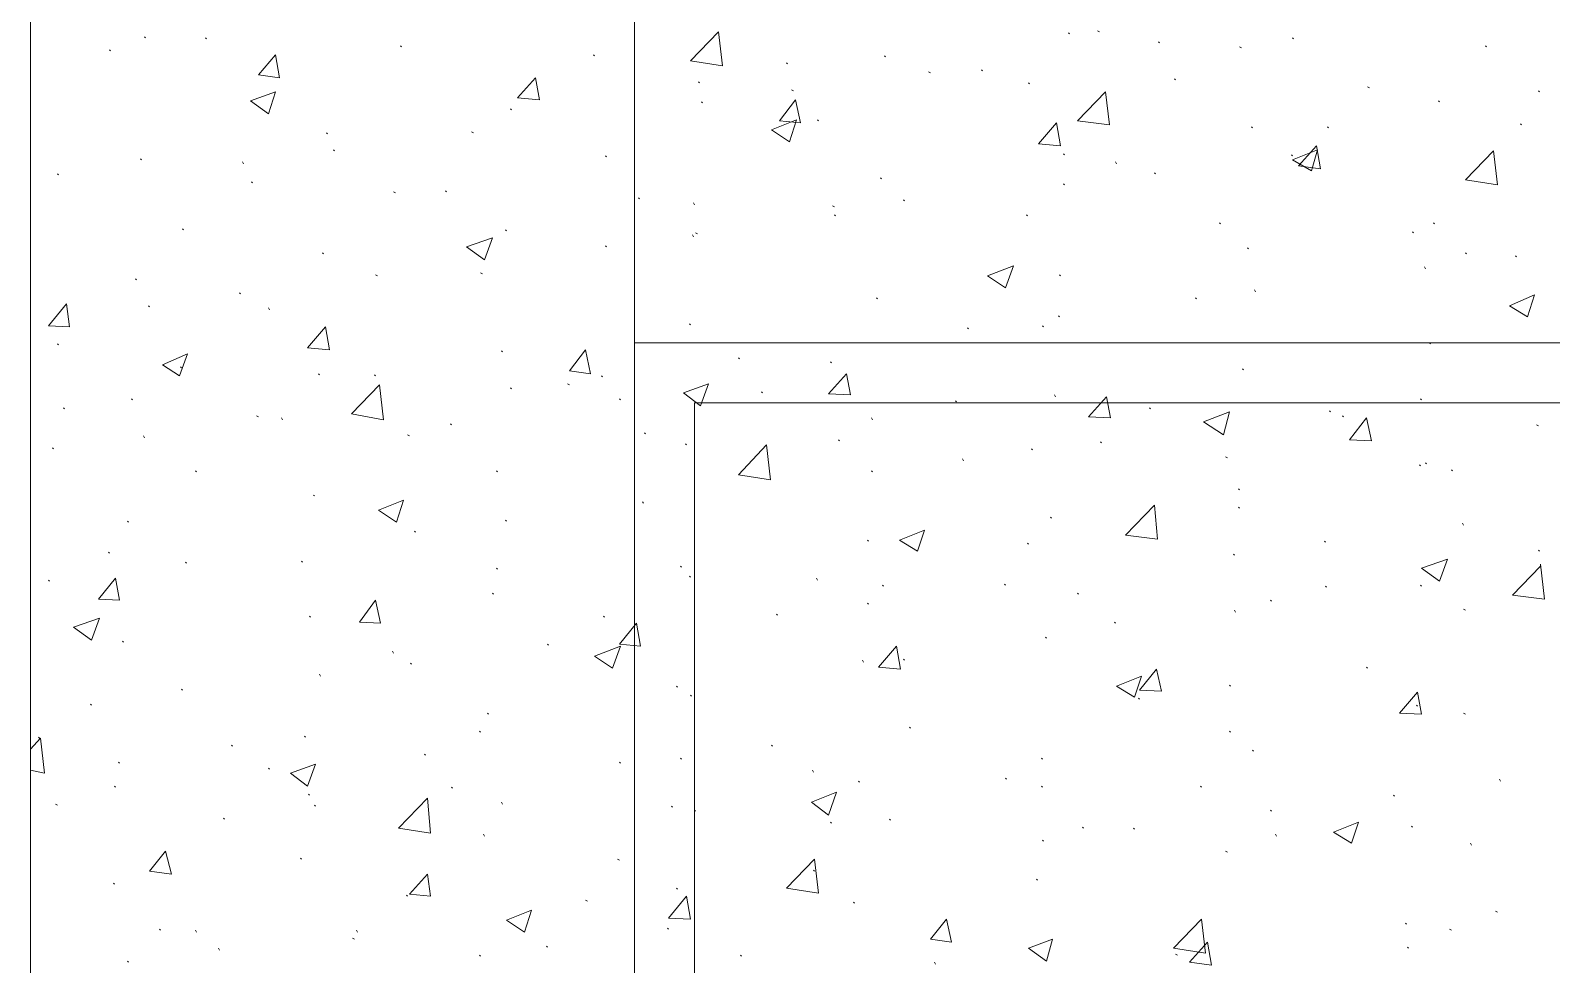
# Model space of a CAD drawing. Header units: millimetres. Extents: x 2928 to 3112, y 1220 to 1280.
# Drawn here: x 2940.98 to 2943.515, y 1246.81 to 1248.366 of the extents above; entities that cross this region are included whole.
import ezdxf

# ---------------------------------------------------------------- set-up
doc = ezdxf.new("R2010")
doc.units = ezdxf.units.MM

msp = doc.modelspace()

# ---------------------------------------------------------------- linework, layer by layer
at = {"color": 253, "linetype": 'Continuous', "lineweight": 5, "true_color": 0x9a9a9a}
for points in [[(2940.97965, 1262.56226), (2981.54689, 1262.56226), (2981.54689, 1240.79028), (2940.97965, 1240.79028)], [(2941.98633, 1261.55224), (2980.53854, 1261.55224), (2980.53854, 1241.8003), (2941.98633, 1241.8003)]]:
    msp.add_lwpolyline(points, close=True, dxfattribs=at)
for points in [[(2961.2116, 1241.9003), (2942.08633, 1241.9003), (2942.08633, 1247.74538), (2950.25144, 1247.74538), (2950.25144, 1256.61384), (2942.08633, 1256.61384), (2942.08633, 1261.45224), (2961.2116, 1261.45224), (2961.2116, 1249.1904)], [(2941.98633, 1247.84538), (2950.14978, 1247.84538), (2950.14978, 1256.51384), (2941.98633, 1256.51384)]]:
    msp.add_lwpolyline(points, dxfattribs=at)
at = {"color": 92, "linetype": 'Continuous', "lineweight": 13, "true_color": 0x00b800}
for points in [[(2941.17132, 1248.35372), (2941.16965, 1248.35539), (2941.16965, 1248.35539)], [(2941.27298, 1248.35206), (2941.27132, 1248.35372), (2941.27132, 1248.35372)], [(2942.07966, 1248.31539), (2942.12633, 1248.36372), (2942.12633, 1248.36372)], [(2942.133, 1248.30706), (2942.12633, 1248.36372), (2942.12633, 1248.36372)], [(2942.71134, 1248.36039), (2942.70967, 1248.36206), (2942.70967, 1248.36206)], [(2942.76134, 1248.36372), (2942.758, 1248.36539), (2942.758, 1248.36539)], [(2943.08468, 1248.35206), (2943.08301, 1248.35372), (2943.08301, 1248.35372)], [(2941.11298, 1248.33206), (2941.11131, 1248.33372), (2941.11131, 1248.33372)], [(2941.59799, 1248.33872), (2941.59632, 1248.34039), (2941.59632, 1248.34039)], [(2942.86134, 1248.34539), (2942.85967, 1248.34706), (2942.85967, 1248.34706)], [(2942.99801, 1248.33706), (2942.99467, 1248.33872), (2942.99467, 1248.33872)], [(2943.40635, 1248.33872), (2943.40468, 1248.34039), (2943.40468, 1248.34039)], [(2941.35965, 1248.29205), (2941.38798, 1248.32539), (2941.38798, 1248.32539)], [(2941.39465, 1248.28705), (2941.38798, 1248.32539), (2941.38798, 1248.32539)], [(2941.91966, 1248.32372), (2941.91799, 1248.32539), (2941.91799, 1248.32539)], [(2942.07966, 1248.31539), (2942.133, 1248.30706), (2942.133, 1248.30706)], [(2942.24133, 1248.31039), (2942.23966, 1248.31206), (2942.23966, 1248.31206)], [(2942.40467, 1248.32206), (2942.403, 1248.32372), (2942.403, 1248.32372)], [(2941.35965, 1248.29205), (2941.39465, 1248.28705), (2941.39465, 1248.28705)], [(2941.79132, 1248.25372), (2941.82132, 1248.28705), (2941.82132, 1248.28705)], [(2941.82799, 1248.25039), (2941.82132, 1248.28705), (2941.82132, 1248.28705)], [(2942.09466, 1248.27872), (2942.09299, 1248.28039), (2942.09299, 1248.28039)], [(2942.47967, 1248.29539), (2942.47633, 1248.29706), (2942.47633, 1248.29706)], [(2942.56634, 1248.29872), (2942.56467, 1248.30039), (2942.56467, 1248.30039)], [(2942.64467, 1248.27705), (2942.643, 1248.27872), (2942.643, 1248.27872)], [(2942.88801, 1248.28372), (2942.88634, 1248.28539), (2942.88634, 1248.28539)], [(2941.34632, 1248.24872), (2941.38798, 1248.26372), (2941.38798, 1248.26372)], [(2941.37632, 1248.22705), (2941.38798, 1248.26372), (2941.38798, 1248.26372)], [(2941.79132, 1248.25372), (2941.82799, 1248.25039), (2941.82799, 1248.25039)], [(2942.25133, 1248.26539), (2942.248, 1248.26705), (2942.248, 1248.26705)], [(2942.72467, 1248.21539), (2942.77134, 1248.26372), (2942.77134, 1248.26372)], [(2942.778, 1248.20872), (2942.77134, 1248.26372), (2942.77134, 1248.26372)], [(2943.21134, 1248.27039), (2943.20801, 1248.27205), (2943.20801, 1248.27205)], [(2943.49468, 1248.26372), (2943.49301, 1248.26539), (2943.49301, 1248.26539)], [(2941.34632, 1248.24872), (2941.37632, 1248.22705), (2941.37632, 1248.22705)], [(2941.78132, 1248.23372), (2941.77966, 1248.23539), (2941.77966, 1248.23539)], [(2942.09966, 1248.24539), (2942.098, 1248.24705), (2942.098, 1248.24705)], [(2942.228, 1248.21539), (2942.25466, 1248.25039), (2942.25466, 1248.25039)], [(2942.263, 1248.21205), (2942.25466, 1248.25039), (2942.25466, 1248.25039)], [(2943.32801, 1248.24705), (2943.32635, 1248.24872), (2943.32635, 1248.24872)], [(2942.21466, 1248.20039), (2942.25633, 1248.21705), (2942.25633, 1248.21705)], [(2942.228, 1248.21539), (2942.263, 1248.21205), (2942.263, 1248.21205)], [(2942.24466, 1248.18039), (2942.25633, 1248.21705), (2942.25633, 1248.21705)], [(2942.293, 1248.21539), (2942.29133, 1248.21705), (2942.29133, 1248.21705)], [(2942.65967, 1248.17705), (2942.68967, 1248.21205), (2942.68967, 1248.21205)], [(2942.69634, 1248.17372), (2942.68967, 1248.21205), (2942.68967, 1248.21205)], [(2942.72467, 1248.21539), (2942.778, 1248.20872), (2942.778, 1248.20872)], [(2943.01634, 1248.20372), (2943.01467, 1248.20539), (2943.01467, 1248.20539)], [(2943.14301, 1248.20372), (2943.14134, 1248.20539), (2943.14134, 1248.20539)], [(2943.46468, 1248.20872), (2943.46301, 1248.21039), (2943.46301, 1248.21039)], [(2941.47465, 1248.19372), (2941.47299, 1248.19539), (2941.47299, 1248.19539)], [(2941.71799, 1248.19539), (2941.71466, 1248.19705), (2941.71466, 1248.19705)], [(2942.21466, 1248.20039), (2942.24466, 1248.18039), (2942.24466, 1248.18039)], [(2942.65967, 1248.17705), (2942.69634, 1248.17372), (2942.69634, 1248.17372)], [(2941.16465, 1248.15039), (2941.16298, 1248.15205), (2941.16298, 1248.15205)], [(2941.48632, 1248.16539), (2941.48465, 1248.16705), (2941.48465, 1248.16705)], [(2941.93966, 1248.15539), (2941.93799, 1248.15705), (2941.93799, 1248.15705)], [(2942.703, 1248.15872), (2942.70134, 1248.16039), (2942.70134, 1248.16039)], [(2943.08301, 1248.15705), (2943.08134, 1248.15872), (2943.08134, 1248.15872)], [(2943.08301, 1248.15039), (2943.12468, 1248.16705), (2943.12468, 1248.16705)], [(2943.09301, 1248.14039), (2943.12301, 1248.17372), (2943.12301, 1248.17372)], [(2943.11468, 1248.13205), (2943.12468, 1248.16705), (2943.12468, 1248.16705)], [(2943.12968, 1248.13539), (2943.12301, 1248.17372), (2943.12301, 1248.17372)], [(2943.37135, 1248.11705), (2943.41801, 1248.16539), (2943.41801, 1248.16539)], [(2943.42468, 1248.10872), (2943.41801, 1248.16539), (2943.41801, 1248.16539)], [(2941.02631, 1248.12539), (2941.02465, 1248.12705), (2941.02465, 1248.12705)], [(2941.33465, 1248.14372), (2941.33298, 1248.14705), (2941.33298, 1248.14705)], [(2942.78967, 1248.14372), (2942.788, 1248.14705), (2942.788, 1248.14705)], [(2942.85467, 1248.12705), (2942.85301, 1248.12872), (2942.85301, 1248.12872)], [(2943.08301, 1248.15039), (2943.11468, 1248.13205), (2943.11468, 1248.13205)], [(2943.09301, 1248.14039), (2943.12968, 1248.13539), (2943.12968, 1248.13539)], [(2941.34965, 1248.11205), (2941.34798, 1248.11372), (2941.34798, 1248.11372)], [(2942.398, 1248.11872), (2942.39633, 1248.12039), (2942.39633, 1248.12039)], [(2942.703, 1248.10872), (2942.70134, 1248.11039), (2942.70134, 1248.11039)], [(2943.37135, 1248.11705), (2943.42468, 1248.10872), (2943.42468, 1248.10872)], [(2941.58799, 1248.09539), (2941.58465, 1248.09705), (2941.58465, 1248.09705)], [(2941.67299, 1248.09705), (2941.67132, 1248.09872), (2941.67132, 1248.09872)], [(2941.99466, 1248.08539), (2941.99299, 1248.08705), (2941.99299, 1248.08705)], [(2942.08633, 1248.07539), (2942.08466, 1248.07872), (2942.08466, 1248.07872)], [(2942.43633, 1248.08205), (2942.43467, 1248.08372), (2942.43467, 1248.08372)], [(2942.31966, 1248.07205), (2942.31633, 1248.07372), (2942.31633, 1248.07372)], [(2942.32133, 1248.05705), (2942.31966, 1248.05872), (2942.31966, 1248.05872)], [(2942.64134, 1248.05705), (2942.63967, 1248.05872), (2942.63967, 1248.05872)], [(2941.23465, 1248.03372), (2941.23298, 1248.03538), (2941.23298, 1248.03538)], [(2941.77299, 1248.03205), (2941.77132, 1248.03372), (2941.77132, 1248.03372)], [(2942.08466, 1248.02205), (2942.08299, 1248.02538), (2942.08299, 1248.02538)], [(2942.09133, 1248.02705), (2942.08799, 1248.02872), (2942.08799, 1248.02872)], [(2942.96301, 1248.04372), (2942.96134, 1248.04538), (2942.96134, 1248.04538)], [(2943.28468, 1248.02872), (2943.28301, 1248.03038), (2943.28301, 1248.03038)], [(2943.31968, 1248.04372), (2943.31801, 1248.04538), (2943.31801, 1248.04538)], [(2941.70632, 1248.00538), (2941.74966, 1248.02038), (2941.74966, 1248.02038)], [(2941.70632, 1248.00538), (2941.73632, 1247.98372), (2941.73632, 1247.98372)], [(2941.73632, 1247.98372), (2941.74966, 1248.02038), (2941.74966, 1248.02038)], [(2941.93966, 1248.00538), (2941.93799, 1248.00705), (2941.93799, 1248.00705)], [(2943.00967, 1248.00205), (2943.00801, 1248.00372), (2943.00801, 1248.00372)], [(2941.46799, 1247.99372), (2941.46632, 1247.99538), (2941.46632, 1247.99538)], [(2942.57467, 1247.95705), (2942.618, 1247.97372), (2942.618, 1247.97372)], [(2942.60467, 1247.93705), (2942.618, 1247.97372), (2942.618, 1247.97372)], [(2943.37301, 1247.99372), (2943.37135, 1247.99538), (2943.37135, 1247.99538)], [(2943.45635, 1247.98872), (2943.45468, 1247.99038), (2943.45468, 1247.99038)], [(2941.15631, 1247.95038), (2941.15465, 1247.95205), (2941.15465, 1247.95205)], [(2941.55799, 1247.95705), (2941.55465, 1247.95872), (2941.55465, 1247.95872)], [(2941.73299, 1247.96038), (2941.72966, 1247.96205), (2941.72966, 1247.96205)], [(2942.57467, 1247.95705), (2942.60467, 1247.93705), (2942.60467, 1247.93705)], [(2942.69634, 1247.95705), (2942.69467, 1247.95872), (2942.69467, 1247.95872)], [(2943.30468, 1247.96872), (2943.30301, 1247.97205), (2943.30301, 1247.97205)], [(2941.32965, 1247.92705), (2941.32798, 1247.92872), (2941.32798, 1247.92872)], [(2943.02134, 1247.93038), (2943.01967, 1247.93372), (2943.01967, 1247.93372)], [(2943.44468, 1247.90705), (2943.48635, 1247.92538), (2943.48635, 1247.92538)], [(2943.47468, 1247.88872), (2943.48635, 1247.92538), (2943.48635, 1247.92538)], [(2941.00965, 1247.87372), (2941.03965, 1247.91038), (2941.03965, 1247.91038)], [(2941.04465, 1247.87205), (2941.03965, 1247.91038), (2941.03965, 1247.91038)], [(2941.17798, 1247.90538), (2941.17632, 1247.90705), (2941.17632, 1247.90705)], [(2941.37798, 1247.90038), (2941.37632, 1247.90372), (2941.37632, 1247.90372)], [(2942.39133, 1247.91872), (2942.38967, 1247.92038), (2942.38967, 1247.92038)], [(2942.92301, 1247.91872), (2942.92134, 1247.92038), (2942.92134, 1247.92038)], [(2943.44468, 1247.90705), (2943.47468, 1247.88872), (2943.47468, 1247.88872)], [(2941.00965, 1247.87372), (2941.04465, 1247.87205), (2941.04465, 1247.87205)], [(2941.44132, 1247.83705), (2941.47132, 1247.87205), (2941.47132, 1247.87205)], [(2941.47799, 1247.83372), (2941.47132, 1247.87205), (2941.47132, 1247.87205)], [(2942.07966, 1247.87538), (2942.07799, 1247.87705), (2942.07799, 1247.87705)], [(2942.668, 1247.87205), (2942.66634, 1247.87372), (2942.66634, 1247.87372)], [(2942.69467, 1247.88872), (2942.693, 1247.89038), (2942.693, 1247.89038)], [(2942.543, 1247.86872), (2942.54133, 1247.87038), (2942.54133, 1247.87038)], [(2941.02631, 1247.84205), (2941.02465, 1247.84372), (2941.02465, 1247.84372)], [(2941.19965, 1247.80871), (2941.24132, 1247.82705), (2941.24132, 1247.82705)], [(2941.22798, 1247.79038), (2941.24132, 1247.82705), (2941.24132, 1247.82705)], [(2941.44132, 1247.83705), (2941.47799, 1247.83372), (2941.47799, 1247.83372)], [(2941.76632, 1247.83038), (2941.76466, 1247.83205), (2941.76466, 1247.83205)], [(2941.87799, 1247.79871), (2941.90466, 1247.83372), (2941.90466, 1247.83372)], [(2941.91299, 1247.79371), (2941.90466, 1247.83372), (2941.90466, 1247.83372)], [(2943.31301, 1247.84372), (2943.31135, 1247.84538), (2943.31135, 1247.84538)], [(2941.19965, 1247.80871), (2941.22798, 1247.79038), (2941.22798, 1247.79038)], [(2941.23132, 1247.80371), (2941.22965, 1247.80538), (2941.22965, 1247.80538)], [(2941.87799, 1247.79871), (2941.91299, 1247.79371), (2941.91299, 1247.79371)], [(2942.16133, 1247.81871), (2942.15966, 1247.82038), (2942.15966, 1247.82038)], [(2942.31466, 1247.81205), (2942.313, 1247.81371), (2942.313, 1247.81371)], [(2943.00134, 1247.80038), (2942.99967, 1247.80205), (2942.99967, 1247.80205)], [(2941.46132, 1247.79205), (2941.45965, 1247.79371), (2941.45965, 1247.79371)], [(2941.51465, 1247.72705), (2941.56132, 1247.77538), (2941.56132, 1247.77538)], [(2941.55465, 1247.79038), (2941.55299, 1247.79205), (2941.55299, 1247.79205)], [(2941.56799, 1247.71705), (2941.56132, 1247.77538), (2941.56132, 1247.77538)], [(2941.78132, 1247.76871), (2941.77966, 1247.77038), (2941.77966, 1247.77038)], [(2941.87799, 1247.77538), (2941.87466, 1247.77705), (2941.87466, 1247.77705)], [(2941.93299, 1247.78871), (2941.93133, 1247.79038), (2941.93133, 1247.79038)], [(2942.06799, 1247.76205), (2942.10966, 1247.77705), (2942.10966, 1247.77705)], [(2942.09633, 1247.74038), (2942.10966, 1247.77705), (2942.10966, 1247.77705)], [(2942.30966, 1247.76038), (2942.33967, 1247.79371), (2942.33967, 1247.79371)], [(2942.34633, 1247.75871), (2942.33967, 1247.79371), (2942.33967, 1247.79371)], [(2941.14965, 1247.75038), (2941.14798, 1247.75205), (2941.14798, 1247.75205)], [(2941.96299, 1247.75038), (2941.96133, 1247.75205), (2941.96133, 1247.75205)], [(2942.06799, 1247.76205), (2942.09633, 1247.74038), (2942.09633, 1247.74038)], [(2942.19966, 1247.76205), (2942.198, 1247.76371), (2942.198, 1247.76371)], [(2942.30966, 1247.76038), (2942.34633, 1247.75871), (2942.34633, 1247.75871)], [(2942.523, 1247.74705), (2942.52133, 1247.74871), (2942.52133, 1247.74871)], [(2942.688, 1247.75538), (2942.68634, 1247.75871), (2942.68634, 1247.75871)], [(2942.743, 1247.72205), (2942.773, 1247.75538), (2942.773, 1247.75538)], [(2942.77967, 1247.72038), (2942.773, 1247.75538), (2942.773, 1247.75538)], [(2943.29801, 1247.75038), (2943.29635, 1247.75205), (2943.29635, 1247.75205)], [(2941.03631, 1247.73538), (2941.03465, 1247.73705), (2941.03465, 1247.73705)], [(2941.35965, 1247.72205), (2941.35632, 1247.72371), (2941.35632, 1247.72371)], [(2941.39965, 1247.71705), (2941.39799, 1247.72038), (2941.39799, 1247.72038)], [(2941.51465, 1247.72705), (2941.56799, 1247.71705), (2941.56799, 1247.71705)], [(2942.383, 1247.71705), (2942.38133, 1247.72038), (2942.38133, 1247.72038)], [(2942.743, 1247.72205), (2942.77967, 1247.72038), (2942.77967, 1247.72038)], [(2942.84634, 1247.73538), (2942.84467, 1247.73705), (2942.84467, 1247.73705)], [(2942.93467, 1247.71371), (2942.97801, 1247.73038), (2942.97801, 1247.73038)], [(2942.96801, 1247.69205), (2942.97801, 1247.73038), (2942.97801, 1247.73038)], [(2943.14634, 1247.73038), (2943.14468, 1247.73205), (2943.14468, 1247.73205)], [(2943.16801, 1247.72205), (2943.16634, 1247.72371), (2943.16634, 1247.72371)], [(2943.17801, 1247.68371), (2943.20634, 1247.72038), (2943.20634, 1247.72038)], [(2943.21468, 1247.68205), (2943.20634, 1247.72038), (2943.20634, 1247.72038)], [(2941.68132, 1247.70871), (2941.67966, 1247.71038), (2941.67966, 1247.71038)], [(2942.00466, 1247.69371), (2942.00299, 1247.69538), (2942.00299, 1247.69538)], [(2942.93467, 1247.71371), (2942.96801, 1247.69205), (2942.96801, 1247.69205)], [(2943.49301, 1247.70705), (2943.48968, 1247.70871), (2943.48968, 1247.70871)], [(2941.01798, 1247.66871), (2941.01631, 1247.67038), (2941.01631, 1247.67038)], [(2941.16965, 1247.68705), (2941.16798, 1247.69038), (2941.16798, 1247.69038)], [(2941.61132, 1247.69038), (2941.60799, 1247.69205), (2941.60799, 1247.69205)], [(2942.07299, 1247.67538), (2942.07133, 1247.67705), (2942.07133, 1247.67705)], [(2942.15966, 1247.62538), (2942.20633, 1247.67538), (2942.20633, 1247.67538)], [(2942.213, 1247.61705), (2942.20633, 1247.67538), (2942.20633, 1247.67538)], [(2942.328, 1247.68205), (2942.32633, 1247.68371), (2942.32633, 1247.68371)], [(2942.76467, 1247.67871), (2942.763, 1247.68038), (2942.763, 1247.68038)], [(2943.17801, 1247.68371), (2943.21468, 1247.68205), (2943.21468, 1247.68205)], [(2942.53467, 1247.64871), (2942.533, 1247.65205), (2942.533, 1247.65205)], [(2942.64967, 1247.66705), (2942.648, 1247.66871), (2942.648, 1247.66871)], [(2942.97467, 1247.65371), (2942.97134, 1247.65538), (2942.97134, 1247.65538)], [(2943.30635, 1247.64371), (2943.30468, 1247.64538), (2943.30468, 1247.64538)], [(2941.25632, 1247.63038), (2941.25465, 1247.63205), (2941.25465, 1247.63205)], [(2941.75799, 1247.63038), (2941.75632, 1247.63205), (2941.75632, 1247.63205)], [(2942.15966, 1247.62538), (2942.213, 1247.61705), (2942.213, 1247.61705)], [(2942.383, 1247.63038), (2942.38133, 1247.63205), (2942.38133, 1247.63205)], [(2943.29635, 1247.64038), (2943.29468, 1247.64205), (2943.29468, 1247.64205)], [(2943.34968, 1247.63205), (2943.34801, 1247.63371), (2943.34801, 1247.63371)], [(2942.99467, 1247.60038), (2942.99301, 1247.60205), (2942.99301, 1247.60205)], [(2941.45299, 1247.59038), (2941.45132, 1247.59204), (2941.45132, 1247.59204)], [(2941.55965, 1247.56704), (2941.60132, 1247.58371), (2941.60132, 1247.58371)], [(2941.58965, 1247.54704), (2941.60132, 1247.58371), (2941.60132, 1247.58371)], [(2942.00133, 1247.57871), (2941.99966, 1247.58038), (2941.99966, 1247.58038)], [(2942.80467, 1247.52538), (2942.85301, 1247.57538), (2942.85301, 1247.57538)], [(2942.85801, 1247.51871), (2942.85301, 1247.57538), (2942.85301, 1247.57538)], [(2942.99467, 1247.57038), (2942.99301, 1247.57204), (2942.99301, 1247.57204)], [(2941.14298, 1247.54704), (2941.14131, 1247.54871), (2941.14131, 1247.54871)], [(2941.55965, 1247.56704), (2941.58965, 1247.54704), (2941.58965, 1247.54704)], [(2941.77299, 1247.54871), (2941.77132, 1247.55038), (2941.77132, 1247.55038)], [(2942.68134, 1247.55371), (2942.67967, 1247.55538), (2942.67967, 1247.55538)], [(2943.36801, 1247.54204), (2943.36635, 1247.54538), (2943.36635, 1247.54538)], [(2941.62132, 1247.53038), (2941.61965, 1247.53204), (2941.61965, 1247.53204)], [(2942.37633, 1247.51538), (2942.37467, 1247.51704), (2942.37467, 1247.51704)], [(2942.428, 1247.51704), (2942.46967, 1247.53371), (2942.46967, 1247.53371)], [(2942.428, 1247.51704), (2942.458, 1247.49871), (2942.458, 1247.49871)], [(2942.458, 1247.49871), (2942.46967, 1247.53371), (2942.46967, 1247.53371)], [(2942.80467, 1247.52538), (2942.85801, 1247.51871), (2942.85801, 1247.51871)], [(2941.11131, 1247.49538), (2941.10965, 1247.49704), (2941.10965, 1247.49704)], [(2942.643, 1247.51038), (2942.64134, 1247.51204), (2942.64134, 1247.51204)], [(2942.98634, 1247.49204), (2942.98467, 1247.49371), (2942.98467, 1247.49371)], [(2943.13801, 1247.51371), (2943.13634, 1247.51538), (2943.13634, 1247.51538)], [(2943.49468, 1247.49871), (2943.49301, 1247.50038), (2943.49301, 1247.50038)], [(2941.23965, 1247.47871), (2941.23798, 1247.48038), (2941.23798, 1247.48038)], [(2941.43299, 1247.48038), (2941.43132, 1247.48204), (2941.43132, 1247.48204)], [(2941.75799, 1247.46871), (2941.75632, 1247.47038), (2941.75632, 1247.47038)], [(2942.06466, 1247.47204), (2942.06299, 1247.47371), (2942.06299, 1247.47371)], [(2943.29801, 1247.47038), (2943.34135, 1247.48538), (2943.34135, 1247.48538)], [(2943.29801, 1247.47038), (2943.32801, 1247.44871), (2943.32801, 1247.44871)], [(2943.32801, 1247.44871), (2943.34135, 1247.48538), (2943.34135, 1247.48538)], [(2943.44968, 1247.42538), (2943.49635, 1247.47371), (2943.49635, 1247.47371)], [(2943.50302, 1247.41871), (2943.49635, 1247.47704), (2943.49635, 1247.47704)], [(2941.01131, 1247.44871), (2941.00965, 1247.45038), (2941.00965, 1247.45038)], [(2941.09298, 1247.41871), (2941.12131, 1247.45371), (2941.12131, 1247.45371)], [(2941.12798, 1247.41704), (2941.12131, 1247.45371), (2941.12131, 1247.45371)], [(2942.07966, 1247.45538), (2942.07799, 1247.45704), (2942.07799, 1247.45704)], [(2942.29133, 1247.45038), (2942.28966, 1247.45371), (2942.28966, 1247.45371)], [(2942.40133, 1247.44038), (2942.39967, 1247.44204), (2942.39967, 1247.44204)], [(2942.60467, 1247.44204), (2942.603, 1247.44371), (2942.603, 1247.44371)], [(2943.29801, 1247.44038), (2943.29635, 1247.44204), (2943.29635, 1247.44204)], [(2941.09298, 1247.41871), (2941.12798, 1247.41704), (2941.12798, 1247.41704)], [(2941.52799, 1247.38038), (2941.55465, 1247.41704), (2941.55465, 1247.41704)], [(2941.56299, 1247.37871), (2941.55465, 1247.41704), (2941.55465, 1247.41704)], [(2941.75132, 1247.42704), (2941.74966, 1247.42871), (2941.74966, 1247.42871)], [(2942.72634, 1247.42704), (2942.72467, 1247.42871), (2942.72467, 1247.42871)], [(2943.04801, 1247.41538), (2943.04634, 1247.41704), (2943.04634, 1247.41704)], [(2943.13968, 1247.43871), (2943.13801, 1247.44038), (2943.13801, 1247.44038)], [(2943.44968, 1247.42538), (2943.50302, 1247.41871), (2943.50302, 1247.41871)], [(2941.44632, 1247.38871), (2941.44465, 1247.39038), (2941.44465, 1247.39038)], [(2941.93633, 1247.38871), (2941.93466, 1247.39038), (2941.93466, 1247.39038)], [(2942.22466, 1247.39204), (2942.223, 1247.39371), (2942.223, 1247.39371)], [(2942.37633, 1247.41038), (2942.37467, 1247.41204), (2942.37467, 1247.41204)], [(2942.98801, 1247.39704), (2942.98634, 1247.40038), (2942.98634, 1247.40038)], [(2943.37135, 1247.40038), (2943.36801, 1247.40204), (2943.36801, 1247.40204)], [(2941.05131, 1247.37204), (2941.09465, 1247.38704), (2941.09465, 1247.38704)], [(2941.05131, 1247.37204), (2941.08131, 1247.35037), (2941.08131, 1247.35037)], [(2941.08131, 1247.35037), (2941.09465, 1247.38704), (2941.09465, 1247.38704)], [(2941.52799, 1247.38038), (2941.56299, 1247.37871), (2941.56299, 1247.37871)], [(2941.96133, 1247.34371), (2941.98966, 1247.37871), (2941.98966, 1247.37871)], [(2941.99633, 1247.34037), (2941.98966, 1247.37871), (2941.98966, 1247.37871)], [(2942.788, 1247.37871), (2942.78634, 1247.38038), (2942.78634, 1247.38038)], [(2941.13465, 1247.34704), (2941.13298, 1247.34871), (2941.13298, 1247.34871)], [(2941.84299, 1247.34204), (2941.84132, 1247.34371), (2941.84132, 1247.34371)], [(2941.91966, 1247.32371), (2941.96299, 1247.34037), (2941.96299, 1247.34037)], [(2941.94966, 1247.30371), (2941.96299, 1247.34037), (2941.96299, 1247.34037)], [(2941.96133, 1247.34371), (2941.99633, 1247.34037), (2941.99633, 1247.34037)], [(2942.393, 1247.30537), (2942.423, 1247.34037), (2942.423, 1247.34037)], [(2942.42967, 1247.30204), (2942.423, 1247.34037), (2942.423, 1247.34037)], [(2942.673, 1247.35371), (2942.67134, 1247.35537), (2942.67134, 1247.35537)], [(2941.58465, 1247.32871), (2941.58299, 1247.33204), (2941.58299, 1247.33204)], [(2941.91966, 1247.32371), (2941.94966, 1247.30371), (2941.94966, 1247.30371)], [(2942.368, 1247.31371), (2942.36633, 1247.31704), (2942.36633, 1247.31704)], [(2942.43633, 1247.31704), (2942.43467, 1247.31871), (2942.43467, 1247.31871)], [(2941.46299, 1247.29037), (2941.46132, 1247.29371), (2941.46132, 1247.29371)], [(2941.61465, 1247.31037), (2941.61299, 1247.31204), (2941.61299, 1247.31204)], [(2942.393, 1247.30537), (2942.42967, 1247.30204), (2942.42967, 1247.30204)], [(2942.78967, 1247.27371), (2942.83134, 1247.29037), (2942.83134, 1247.29037)], [(2942.81967, 1247.25537), (2942.83134, 1247.29037), (2942.83134, 1247.29037)], [(2942.82801, 1247.26704), (2942.85634, 1247.30204), (2942.85634, 1247.30204)], [(2942.86467, 1247.26537), (2942.85634, 1247.30204), (2942.85634, 1247.30204)], [(2943.20801, 1247.30371), (2943.20634, 1247.30537), (2943.20634, 1247.30537)], [(2941.23298, 1247.26704), (2941.23132, 1247.26871), (2941.23132, 1247.26871)], [(2942.05799, 1247.27204), (2942.05633, 1247.27371), (2942.05633, 1247.27371)], [(2942.78967, 1247.27371), (2942.81967, 1247.25537), (2942.81967, 1247.25537)], [(2942.82801, 1247.26704), (2942.86467, 1247.26537), (2942.86467, 1247.26537)], [(2942.97967, 1247.27371), (2942.97801, 1247.27537), (2942.97801, 1247.27537)], [(2943.26135, 1247.22871), (2943.29135, 1247.26371), (2943.29135, 1247.26371)], [(2943.29801, 1247.22704), (2943.29135, 1247.26371), (2943.29135, 1247.26371)], [(2941.08131, 1247.24204), (2941.07965, 1247.24371), (2941.07965, 1247.24371)], [(2942.08133, 1247.25704), (2942.07966, 1247.25871), (2942.07966, 1247.25871)], [(2942.82801, 1247.25204), (2942.82634, 1247.25371), (2942.82634, 1247.25371)], [(2943.29135, 1247.24037), (2943.28968, 1247.24204), (2943.28968, 1247.24204)], [(2941.74299, 1247.22704), (2941.74132, 1247.22871), (2941.74132, 1247.22871)], [(2943.26135, 1247.22871), (2943.29801, 1247.22704), (2943.29801, 1247.22704)], [(2943.37135, 1247.22704), (2943.36801, 1247.22871), (2943.36801, 1247.22871)], [(2940.99465, 1247.18704), (2940.99298, 1247.18871), (2940.99298, 1247.18871)], [(2941.43799, 1247.18871), (2941.43632, 1247.19037), (2941.43632, 1247.19037)], [(2941.72966, 1247.19704), (2941.72799, 1247.19871), (2941.72799, 1247.19871)], [(2942.44633, 1247.20371), (2942.44467, 1247.20537), (2942.44467, 1247.20537)], [(2942.97967, 1247.19704), (2942.97801, 1247.19871), (2942.97801, 1247.19871)], [(2940.97965, 1247.16871), (2940.99631, 1247.18704), (2940.99631, 1247.18704)], [(2941.00298, 1247.1287), (2940.99631, 1247.18704), (2940.99631, 1247.18704)], [(2941.31632, 1247.17371), (2941.31465, 1247.17537), (2941.31465, 1247.17537)], [(2942.21633, 1247.17371), (2942.21466, 1247.17537), (2942.21466, 1247.17537)], [(2943.01801, 1247.16537), (2943.01634, 1247.16704), (2943.01634, 1247.16704)], [(2941.12798, 1247.14537), (2941.12631, 1247.14704), (2941.12631, 1247.14704)], [(2941.37798, 1247.13537), (2941.37632, 1247.13704), (2941.37632, 1247.13704)], [(2941.41299, 1247.1287), (2941.45465, 1247.14371), (2941.45465, 1247.14371)], [(2941.44132, 1247.10704), (2941.45465, 1247.14371), (2941.45465, 1247.14371)], [(2941.63799, 1247.15871), (2941.63632, 1247.16037), (2941.63632, 1247.16037)], [(2941.96299, 1247.14537), (2941.96133, 1247.14704), (2941.96133, 1247.14704)], [(2942.06466, 1247.15204), (2942.06299, 1247.15371), (2942.06299, 1247.15371)], [(2942.66634, 1247.15204), (2942.66467, 1247.15371), (2942.66467, 1247.15371)], [(2940.97965, 1247.13371), (2941.00298, 1247.1287), (2941.00298, 1247.1287)], [(2941.41299, 1247.1287), (2941.44132, 1247.10704), (2941.44132, 1247.10704)], [(2942.28466, 1247.13037), (2942.283, 1247.13371), (2942.283, 1247.13371)], [(2942.36133, 1247.1137), (2942.35967, 1247.11537), (2942.35967, 1247.11537)], [(2942.60634, 1247.1187), (2942.60467, 1247.12037), (2942.60467, 1247.12037)], [(2943.42968, 1247.11537), (2943.42801, 1247.1187), (2943.42801, 1247.1187)], [(2941.12131, 1247.10537), (2941.11965, 1247.10704), (2941.11965, 1247.10704)], [(2941.44465, 1247.09204), (2941.44299, 1247.0937), (2941.44299, 1247.0937)], [(2941.59299, 1247.03704), (2941.64132, 1247.08704), (2941.64132, 1247.08704)], [(2941.64632, 1247.0287), (2941.64132, 1247.08704), (2941.64132, 1247.08704)], [(2941.68299, 1247.1037), (2941.68132, 1247.10537), (2941.68132, 1247.10537)], [(2942.28133, 1247.08037), (2942.323, 1247.09704), (2942.323, 1247.09704)], [(2942.30966, 1247.0587), (2942.323, 1247.09704), (2942.323, 1247.09704)], [(2942.66634, 1247.10537), (2942.66467, 1247.10704), (2942.66467, 1247.10704)], [(2942.93134, 1247.10537), (2942.92967, 1247.10704), (2942.92967, 1247.10704)], [(2943.25301, 1247.09037), (2943.25134, 1247.09204), (2943.25134, 1247.09204)], [(2941.02465, 1247.07537), (2941.02131, 1247.07704), (2941.02131, 1247.07704)], [(2941.45465, 1247.0737), (2941.45299, 1247.07537), (2941.45299, 1247.07537)], [(2941.76632, 1247.07704), (2941.76466, 1247.08037), (2941.76466, 1247.08037)], [(2942.04966, 1247.07204), (2942.04799, 1247.0737), (2942.04799, 1247.0737)], [(2942.08799, 1247.06537), (2942.08633, 1247.06704), (2942.08633, 1247.06704)], [(2942.28133, 1247.08037), (2942.30966, 1247.0587), (2942.30966, 1247.0587)], [(2943.04801, 1247.06537), (2943.04634, 1247.06704), (2943.04634, 1247.06704)], [(2941.30298, 1247.05204), (2941.30132, 1247.0537), (2941.30132, 1247.0537)], [(2941.59299, 1247.03704), (2941.64632, 1247.0287), (2941.64632, 1247.0287)], [(2942.31466, 1247.04537), (2942.313, 1247.04704), (2942.313, 1247.04704)], [(2942.413, 1247.05037), (2942.41133, 1247.05204), (2942.41133, 1247.05204)], [(2942.73467, 1247.03704), (2942.733, 1247.0387), (2942.733, 1247.0387)], [(2942.81967, 1247.03537), (2942.81801, 1247.03704), (2942.81801, 1247.03704)], [(2943.15134, 1247.03037), (2943.19301, 1247.04704), (2943.19301, 1247.04704)], [(2943.18134, 1247.01204), (2943.19301, 1247.04704), (2943.19301, 1247.04704)], [(2943.28301, 1247.0387), (2943.28135, 1247.04037), (2943.28135, 1247.04037)], [(2941.73632, 1247.0237), (2941.73466, 1247.02704), (2941.73466, 1247.02704)], [(2942.668, 1247.01537), (2942.66634, 1247.01704), (2942.66634, 1247.01704)], [(2943.05634, 1247.0237), (2943.05468, 1247.02704), (2943.05468, 1247.02704)], [(2943.15134, 1247.03037), (2943.18134, 1247.01204), (2943.18134, 1247.01204)], [(2943.38135, 1247.0087), (2943.37968, 1247.01204), (2943.37968, 1247.01204)], [(2941.17798, 1246.96537), (2941.20465, 1246.9987), (2941.20465, 1246.9987)], [(2941.21465, 1246.96037), (2941.20465, 1246.9987), (2941.20465, 1246.9987)], [(2941.43132, 1246.98537), (2941.42965, 1246.98704), (2941.42965, 1246.98704)], [(2941.96133, 1246.9837), (2941.95799, 1246.98537), (2941.95799, 1246.98537)], [(2942.23966, 1246.93704), (2942.28633, 1246.98537), (2942.28633, 1246.98537)], [(2942.293, 1246.9287), (2942.28633, 1246.98537), (2942.28633, 1246.98537)], [(2942.97467, 1246.99704), (2942.97134, 1246.9987), (2942.97134, 1246.9987)], [(2941.17798, 1246.96537), (2941.21465, 1246.96037), (2941.21465, 1246.96037)], [(2941.61132, 1246.92704), (2941.64132, 1246.96037), (2941.64132, 1246.96037)], [(2941.64632, 1246.9237), (2941.64132, 1246.96037), (2941.64132, 1246.96037)], [(2942.28633, 1246.96537), (2942.28466, 1246.96704), (2942.28466, 1246.96704)], [(2941.11965, 1246.9437), (2941.11798, 1246.94537), (2941.11798, 1246.94537)], [(2942.05799, 1246.93537), (2942.05633, 1246.93704), (2942.05633, 1246.93704)], [(2942.23966, 1246.93704), (2942.293, 1246.9287), (2942.293, 1246.9287)], [(2942.658, 1246.95037), (2942.65634, 1246.95204), (2942.65634, 1246.95204)], [(2941.60799, 1246.9237), (2941.60632, 1246.92537), (2941.60632, 1246.92537)], [(2941.61132, 1246.92704), (2941.64632, 1246.9237), (2941.64632, 1246.9237)], [(2941.90799, 1246.91537), (2941.90466, 1246.91704), (2941.90466, 1246.91704)], [(2942.04299, 1246.88703), (2942.07299, 1246.9237), (2942.07299, 1246.9237)], [(2942.07966, 1246.88537), (2942.07299, 1246.9237), (2942.07299, 1246.9237)], [(2942.353, 1246.91204), (2942.35133, 1246.9137), (2942.35133, 1246.9137)], [(2941.77299, 1246.8837), (2941.81466, 1246.90037), (2941.81466, 1246.90037)], [(2941.77299, 1246.8837), (2941.80299, 1246.8637), (2941.80299, 1246.8637)], [(2941.80299, 1246.8637), (2941.81466, 1246.90037), (2941.81466, 1246.90037)], [(2942.04299, 1246.88703), (2942.07966, 1246.88537), (2942.07966, 1246.88537)], [(2942.47967, 1246.85203), (2942.50633, 1246.88537), (2942.50633, 1246.88537)], [(2942.51467, 1246.84703), (2942.50633, 1246.88537), (2942.50633, 1246.88537)], [(2942.88467, 1246.83703), (2942.93134, 1246.88537), (2942.93134, 1246.88537)], [(2942.93801, 1246.8287), (2942.93134, 1246.88537), (2942.93134, 1246.88537)], [(2943.42468, 1246.89704), (2943.42135, 1246.8987), (2943.42135, 1246.8987)], [(2941.19632, 1246.86703), (2941.19465, 1246.8687), (2941.19465, 1246.8687)], [(2941.25632, 1246.8637), (2941.25465, 1246.86703), (2941.25465, 1246.86703)], [(2941.52465, 1246.8637), (2941.52299, 1246.86703), (2941.52299, 1246.86703)], [(2942.04299, 1246.8687), (2942.04133, 1246.87037), (2942.04133, 1246.87037)], [(2943.27301, 1246.87703), (2943.27135, 1246.8787), (2943.27135, 1246.8787)], [(2943.34801, 1246.86703), (2943.34468, 1246.8687), (2943.34468, 1246.8687)], [(2941.29465, 1246.8337), (2941.29298, 1246.83703), (2941.29298, 1246.83703)], [(2941.51965, 1246.85203), (2941.51632, 1246.8537), (2941.51632, 1246.8537)], [(2941.84132, 1246.8387), (2941.83966, 1246.84037), (2941.83966, 1246.84037)], [(2942.47967, 1246.85203), (2942.51467, 1246.84703), (2942.51467, 1246.84703)], [(2942.643, 1246.83703), (2942.683, 1246.85203), (2942.683, 1246.85203)], [(2942.643, 1246.83703), (2942.673, 1246.81537), (2942.673, 1246.81537)], [(2942.673, 1246.81537), (2942.683, 1246.85203), (2942.683, 1246.85203)], [(2942.88467, 1246.83703), (2942.93801, 1246.8287), (2942.93801, 1246.8287)], [(2942.91134, 1246.8137), (2942.94134, 1246.84703), (2942.94134, 1246.84703)], [(2942.94801, 1246.8087), (2942.94134, 1246.84703), (2942.94134, 1246.84703)], [(2943.27635, 1246.83703), (2943.27468, 1246.8387), (2943.27468, 1246.8387)], [(2941.14298, 1246.8137), (2941.14131, 1246.81537), (2941.14131, 1246.81537)], [(2941.72966, 1246.8237), (2941.72799, 1246.82537), (2941.72799, 1246.82537)], [(2942.16466, 1246.8237), (2942.163, 1246.82537), (2942.163, 1246.82537)], [(2942.488, 1246.81037), (2942.48633, 1246.8137), (2942.48633, 1246.8137)], [(2942.89134, 1246.82537), (2942.88801, 1246.82703), (2942.88801, 1246.82703)], [(2942.91134, 1246.8137), (2942.94801, 1246.8087), (2942.94801, 1246.8087)]]:
    msp.add_lwpolyline(points, dxfattribs=at)

doc.saveas('drawing.dxf')
